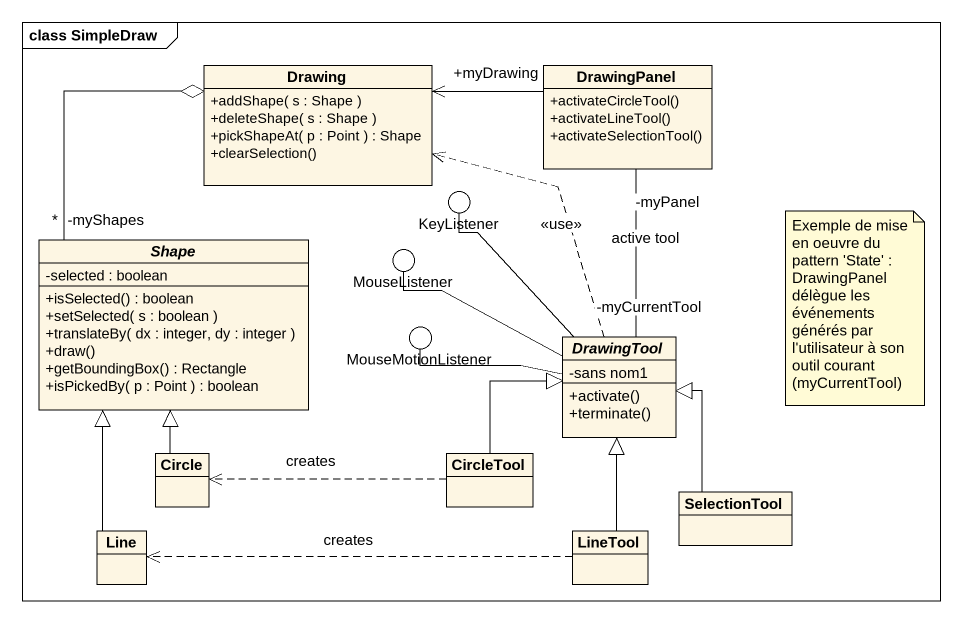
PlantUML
@startuml
mainframe class SimpleDraw
allowmixing
hide circle
hide empty members
skinparam classAttributeIconSize 0
class Drawing {
  +addShape( s : Shape )
  +deleteShape( s : Shape )
  +pickShapeAt( p : Point ) : Shape
  +clearSelection()
}
class DrawingPanel {
  +activateCircleTool()
  +activateLineTool()
  +activateSelectionTool()
}
() KeyListener
abstract class Shape {
  -selected : boolean
  +isSelected() : boolean
  +setSelected( s : boolean )
  +translateBy( dx : integer, dy : integer )
  +draw()
  +getBoundingBox() : Rectangle
  +isPickedBy( p : Point ) : boolean
}
() MouseListener
() MouseMotionListener
abstract class DrawingTool {
  -sans nom1
  +activate()
  +terminate()
}
class "Circle" as Circle_
class CircleTool
class SelectionTool
class Line
class LineTool
Drawing <-right- "+myDrawing" DrawingPanel
Drawing o-- "-myShapes\n*" Shape
DrawingPanel "-myPanel" -- "-myCurrentTool" DrawingTool : active tool
DrawingTool .up.> Drawing : <<use>>
DrawingTool -up- KeyListener
DrawingTool -left- MouseListener
DrawingTool -left- MouseMotionListener
Circle_ -up-|> Shape
CircleTool -up-|> DrawingTool
CircleTool .left.> Circle_ : creates
SelectionTool -up-|> DrawingTool
Line -up-|> Shape
LineTool -up-|> DrawingTool
LineTool .left.> Line : creates
note as N1
  Exemple de mise en oeuvre du pattern 'State' : DrawingPanel délègue les événements générés par l'utilisateur à son outil courant (myCurrentTool)
end note
@enduml
